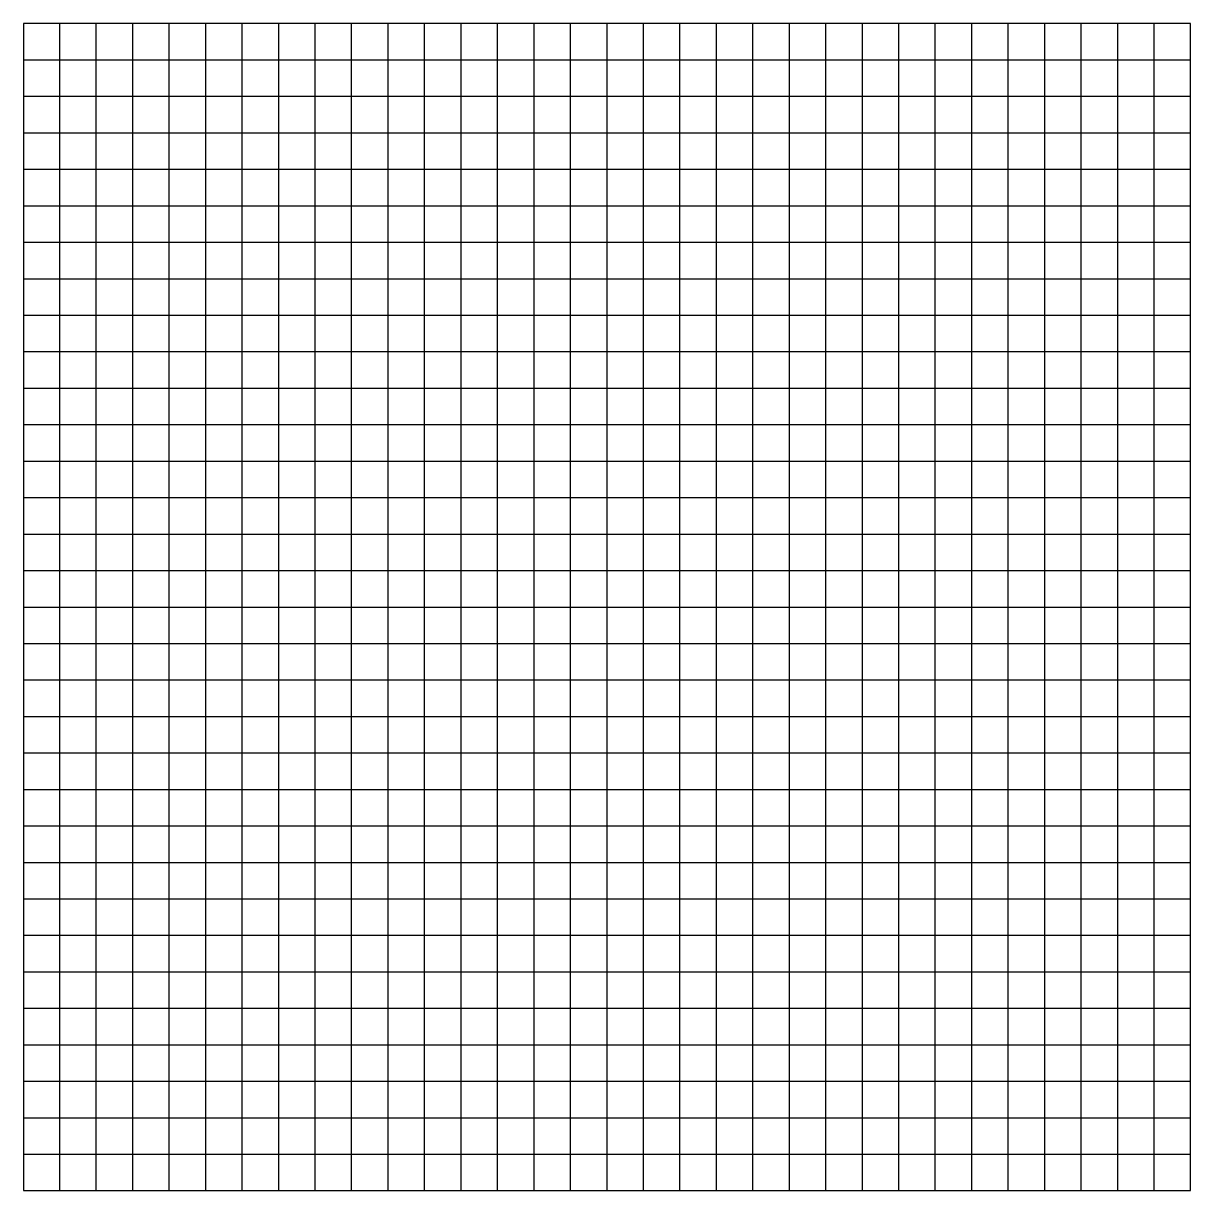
# Model space of a CAD drawing. Extents: x 1 to 5, y 1 to 5.
import ezdxf

# ---------------------------------------------------------------- set-up
doc = ezdxf.new("R2010")
doc.units = 0

msp = doc.modelspace()

# ---------------------------------------------------------------- linework, layer by layer
at = {"layer": '', "color": 0}
for p, q in [((5, 5), (1, 5)), ((1, 5), (1, 1)), ((1.125, 1), (1.125, 5)), ((1.25, 1), (1.25, 5)), ((1.375, 1), (1.375, 5)), ((1.5, 1), (1.5, 5)), ((1.625, 1), (1.625, 5)), ((1.75, 1), (1.75, 5)), ((1.875, 1), (1.875, 5)), ((2, 1), (2, 5)), ((2.125, 1), (2.125, 5)), ((2.25, 1), (2.25, 5)), ((2.375, 1), (2.375, 5)), ((2.5, 1), (2.5, 5)), ((2.625, 1), (2.625, 5)), ((2.75, 1), (2.75, 5)), ((2.875, 1), (2.875, 5)), ((3, 1), (3, 5)), ((3.125, 1), (3.125, 5)), ((3.25, 1), (3.25, 5)), ((3.375, 1), (3.375, 5)), ((3.5, 1), (3.5, 5)), ((3.625, 1), (3.625, 5)), ((3.75, 1), (3.75, 5)), ((3.875, 1), (3.875, 5)), ((4, 1), (4, 5)), ((4.125, 1), (4.125, 5)), ((4.25, 1), (4.25, 5)), ((4.375, 1), (4.375, 5)), ((4.5, 1), (4.5, 5)), ((4.625, 1), (4.625, 5)), ((4.75, 1), (4.75, 5)), ((4.875, 1), (4.875, 5)), ((5, 1), (5, 5)), ((5, 1), (5, 5)), ((1, 4.875), (5, 4.875)), ((1, 4.75), (5, 4.75)), ((1, 4.625), (5, 4.625)), ((1, 4.5), (5, 4.5)), ((1, 4.375), (5, 4.375)), ((1, 4.25), (5, 4.25)), ((1, 4.125), (5, 4.125)), ((1, 4), (5, 4)), ((1, 3.875), (5, 3.875)), ((1, 3.75), (5, 3.75)), ((1, 3.625), (5, 3.625)), ((1, 3.5), (5, 3.5)), ((1, 3.375), (5, 3.375)), ((1, 3.25), (5, 3.25)), ((1, 3.125), (5, 3.125)), ((1, 3), (5, 3)), ((1, 2.875), (5, 2.875)), ((1, 2.75), (5, 2.75)), ((1, 2.625), (5, 2.625)), ((1, 2.5), (5, 2.5)), ((1, 2.375), (5, 2.375)), ((1, 2.25), (5, 2.25)), ((1, 2.125), (5, 2.125)), ((1, 2), (5, 2)), ((1, 1.875), (5, 1.875)), ((1, 1.75), (5, 1.75)), ((1, 1.625), (5, 1.625)), ((1, 1.5), (5, 1.5)), ((1, 1.375), (5, 1.375)), ((1, 1.25), (5, 1.25)), ((1, 1.125), (5, 1.125)), ((1, 1), (5, 1)), ((1, 1), (5, 1))]:
    msp.add_line(p, q, dxfattribs=at)

doc.saveas('drawing.dxf')
